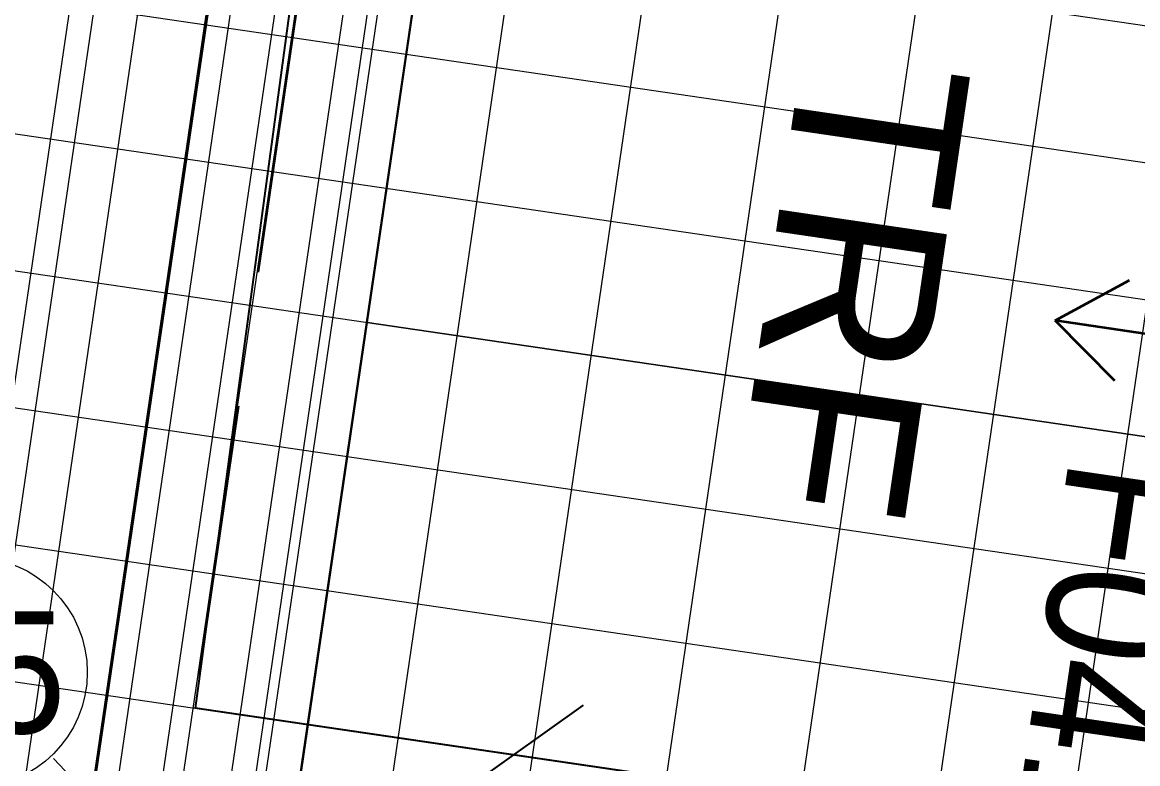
# Model space of a CAD drawing. Header units: metres. Extents: x 302924 to 304532, y 6268290 to 6269135.
# Drawn here: x 304099.33 to 304115.79, y 6268709.01 to 6268719.95 of the extents above; entities that cross this region are included whole.
import ezdxf
from ezdxf.enums import TextEntityAlignment as Align

# ---------------------------------------------------------------- set-up
doc = ezdxf.new("R2010")
doc.units = ezdxf.units.M
for name, pattern in [('CENTERX2', [4, 2.5, -0.5, 0.5, -0.5]), ('IE Trench LV', [6, 4, -2]), ('PHANTOMX2', [6.6, 3, -0.75, 0.2, -0.75, 0.2, -0.75, 0.2, -0.75])]:
    doc.linetypes.add(name, pattern=pattern)
doc.layers.get('0').update_dxf_attribs({"color": 6})
doc.layers.add('_User Miscellaneous10', color=252, linetype='Continuous', lineweight=13, plot=False, transparency=0.75)
doc.layers.add('_User Miscellaneous12', color=252, linetype='Continuous', lineweight=13, plot=False, transparency=0.5)
for name, color, linetype, lineweight in [('_User Miscellaneous3', 51, 'Continuous', 13), ('_User Miscellaneous7', 3, 'Continuous', 13), ('_User Miscellaneous9', 211, 'Continuous', 13), ('_User_HV_Exist', 1, 'Continuous', 35), ('_User_HV_Final', 1, 'Continuous', 25), ('Cadastre Developer_SP_NEW', 92, 'Continuous', 15)]:
    doc.layers.add(name, color=color, linetype=linetype, lineweight=lineweight)
for name, color, linetype in [('Mains_LV_New_T84', 2, 'Cable x'), ('Services_SP_NEW_UG', 2, 'IE Trench LV'), ('Trench_SP_NEW', 2, 'Continuous')]:
    doc.layers.add(name, color=color, linetype=linetype)
doc.styles.get("Standard").update_dxf_attribs({"font": 'arial.ttf'})
doc.styles.add('SWG_LABEL', font='arial.ttf')
doc.styles.add('SWITCH_LABEL', font='arial.ttf', dxfattribs={"height": 2})
doc.linetypes.add('Cable x', pattern='A,4.5,-0.01,["X",Standard,S=1.25,R=0,X=0,Y=-0.65],-1.2', length=5.71)

# ---------------------------------------------------------------- blocks, each defined once
blk = doc.blocks.new('*U383')
h = blk.add_hatch(color=256)
h.dxf.hatch_style = 1
h.paths.add_polyline_path([(2.244, -2.007), (1.881, -2.35), (2.75, -2.905)])
blk.add_line((2.75, -2.905), (1.203, -1.271))
at = {"flags": 128}
blk.add_lwpolyline([(2.244, -2.007), (1.881, -2.35), (2.75, -2.905), (2.244, -2.007)], dxfattribs=at)
blk.add_circle((0, 0), 1.7)
at = {"width": 0.9}
blk.add_attdef('CODE', text='', height=1.8, dxfattribs=at).set_placement((0, 0), align=Align.MIDDLE_CENTER)
at = {"flags": 1}
blk.add_attdef('Z', (0, 0), '', height=0.2, dxfattribs=at)
blk = doc.blocks.new('*U435')
at = {"transparency": 33554559}
for p, q in [((-18, 50), (-18, -50)), ((-16, 50), (-16, -50)), ((-14, 50), (-14, -50)), ((-12, 50), (-12, -50)), ((-10, 50), (-10, -50)), ((-8, 50), (-8, -50)), ((-6, 50), (-6, -50)), ((-4, 50), (-4, -50)), ((-2, 50), (-2, -50)), ((-50, 26), (50, 26)), ((-50, 24), (50, 24)), ((-50, 22), (50, 22)), ((-50, 20), (50, 20)), ((-50, 18), (50, 18)), ((-50, 16), (50, 16)), ((-50, 14), (50, 14))]:
    blk.add_line(p, q, dxfattribs=at)
blk = doc.blocks.new('*U469')
at = {"layer": '_User_HV_Exist', "transparency": 33554687}
for p, q in [((17.5, 0.75), (18.5, 0)), ((14, 0), (18.5, 0)), ((18.5, 0), (17.5, -0.75))]:
    blk.add_line(p, q, dxfattribs=at)
blk.add_text('TRF', height=2.5, rotation=89.9826, dxfattribs=at).set_placement((21.515, -0.055), align=Align.MIDDLE_CENTER)
blk = doc.blocks.new('SWG_SIE_TRS_ES_NEW_1')
for p, q in [((7.25, 4.75), (3.491, 6.118)), ((8, 4), (10, 4)), ((10, 4), (10, -1)), ((7.25, 0.75), (3.491, 2.118)), ((8, 0), (10, 0)), ((9, -1), (11, -1)), ((9.25, -1.5), (10.75, -1.5)), ((9.5, -2), (10.5, -2)), ((9.75, -2.5), (10.25, -2.5))]:
    blk.add_line(p, q)
at = {"linetype": 'CENTERX2'}
for p, q in [((0.75, 4), (2.5, 4)), ((0.75, 0), (2.5, 0))]:
    blk.add_line(p, q, dxfattribs=at)
for centre in [(3.25, 4), (7.25, 4), (3.25, 0), (7.25, 0)]:
    blk.add_circle(centre, 0.75)
at = {"flags": 1}
blk.add_attdef('Z', (7.141, 3.512), '', height=0.2, dxfattribs=at)
at = {"style": 'SWITCH_LABEL', "flags": 9}
blk.add_attdef('STREET_CODE', text='', height=0.2, dxfattribs=at).set_placement((7.141, 3.312), align=Align.MIDDLE_LEFT)
at = {"flags": 9}
for tag, p in [('ORIENTATION', (7.141, 3.112)), ('PARENT', (7.141, 2.912)), ('USAGE', (7.141, 2.712)), ('SUBURB', (7.141, 2.512)), ('STREETNAME', (7.141, 2.312)), ('LOCATION', (7.141, 2.112)), ('NOTES', (7.141, 1.912)), ('OWNED_BY', (7.135, 1.689)), ('OPERATED_BY', (7.128, 1.466)), ('MAINTAINED_BY', (7.127, 1.259))]:
    blk.add_attdef(tag, text='', height=0.2, dxfattribs=at).set_placement(p, align=Align.MIDDLE_LEFT)
at = {"style": 'SWG_LABEL', "width": 0.9, "flags": 8}
blk.add_attdef('ASSET_NUM', text='', height=2, dxfattribs=at).set_placement((6.5, -3.75), align=Align.MIDDLE_CENTER)

msp = doc.modelspace()

# ---------------------------------------------------------------- linework, layer by layer
at = {"layer": '_User Miscellaneous10', "transparency": 33554523, "flags": 128}
for points in [[(304113.9168, 6268793.9902), (304087.9394, 6268617.2469)], [(304111.7334, 6268792.8886), (304081.6347, 6268588.1048)], [(304112.7353, 6268792.8286), (304082.6879, 6268588.3935)], [(304114.7383, 6268792.7026), (304084.7942, 6268588.9707)], [(304115.233, 6268792.6299), (304085.2889, 6268588.898)], [(304110.1461, 6268754.5821), (304085.8474, 6268589.2593)], [(304103.6034, 6268744.4511), (304080.5815, 6268587.8162)]]:
    msp.add_lwpolyline(points, dxfattribs=at)
at = {"layer": '_User Miscellaneous10', "color": 4, "transparency": 33554523, "flags": 128}
msp.add_lwpolyline([(304114.0457, 6268792.8044), (304084.057, 6268588.7687)], dxfattribs=at)
at = {"layer": '_User Miscellaneous7', "transparency": 33554687}
msp.add_lwpolyline([(304096.071, 6268658.6361), (304097.8864, 6268671.0036), (304099.3387, 6268680.8975), (304101.1542, 6268693.265), (304102.9696, 6268705.6325), (304104.422, 6268715.5264), (304105.8743, 6268725.4204), (304107.6897, 6268737.7879), (304109.5696, 6268750.5946), (304144.201, 6268745.5279), (304178.8335, 6268740.4609)], dxfattribs=at)
at = {"layer": '_User Miscellaneous9', "transparency": 33554687}
msp.add_lwpolyline([(304096.071, 6268658.6361), (304097.8864, 6268671.0036), (304099.3387, 6268680.8975), (304101.1542, 6268693.265), (304102.9696, 6268705.6325), (304104.422, 6268715.5264), (304105.8743, 6268725.4204), (304107.6897, 6268737.7879), (304109.5696, 6268750.5946), (304144.201, 6268745.5279), (304178.8335, 6268740.4609)], dxfattribs=at)
at = {"layer": '_User_HV_Final', "linetype": 'Cable x', "transparency": 33554687, "flags": 128}
msp.add_lwpolyline([(304097.4352, 6268688.586), (304103.4369, 6268729.3593), (304124.7261, 6268726.1896)], dxfattribs=at)
at = {"layer": 'Cadastre Developer_SP_NEW', "transparency": 33554687}
msp.add_lwpolyline([(304096.071, 6268658.6361), (304097.8864, 6268671.0036), (304099.3387, 6268680.8975), (304101.1542, 6268693.265), (304102.9696, 6268705.6325), (304104.422, 6268715.5264), (304105.8743, 6268725.4204), (304107.6897, 6268737.7879), (304109.5696, 6268750.5946), (304144.201, 6268745.5279), (304178.8335, 6268740.4609)], dxfattribs=at)
msp.add_lwpolyline([(304096.071, 6268658.6361), (304097.8864, 6268671.0036), (304099.3387, 6268680.8975), (304101.1542, 6268693.265), (304102.9696, 6268705.6325), (304104.422, 6268715.5264), (304105.8743, 6268725.4204), (304107.6897, 6268737.7879), (304109.5696, 6268750.5946), (304144.201, 6268745.5279), (304178.8335, 6268740.4609)], dxfattribs=at)
for points in [[(304140.5032, 6268720.3371), (304105.8743, 6268725.4204), (304104.422, 6268715.5264), (304139.0508, 6268710.4431)], [(304139.0508, 6268710.4431), (304104.422, 6268715.5264), (304102.9696, 6268705.6325), (304137.5985, 6268700.5491)]]:
    msp.add_lwpolyline(points, close=True, dxfattribs=at)
at = {"layer": 'Mains_LV_New_T84', "color": 7, "linetype": 'Cable x', "flags": 128}
msp.add_lwpolyline([(304125.1888, 6268696.2932), (304129.1464, 6268695.7122), (304130.6007, 6268705.6192), (304101.8876, 6268709.8342), (304105.7109, 6268738.0783)], dxfattribs=at)
at = {"layer": 'Services_SP_NEW_UG', "ltscale": 0.5, "transparency": 33554687, "flags": 128}
msp.add_lwpolyline([(304100.5277, 6268695.8825), (304101.9936, 6268705.8675), (304107.6921, 6268709.9329)], dxfattribs=at)
at = {"layer": 'Trench_SP_NEW', "linetype": 'IE Trench LV', "flags": 128}
msp.add_lwpolyline([(304106.0078, 6268738.0348), (304101.2912, 6268705.8788), (304099.6609, 6268694.7729)], dxfattribs=at)

# ---------------------------------------------------------------- block references
at = {"layer": '_User Miscellaneous12', "color": 2, "linetype": 'PHANTOMX2', "rotation": 351.6489226619444}
msp.add_blockref('*U435', (304114.7158, 6268693.801), dxfattribs=at)
at = {"layer": '_User Miscellaneous3', "color": 40}
msp.add_blockref('*U383', (304098.5934, 6268710.3641), dxfattribs=at).add_auto_attribs({'CODE': 'B5'})
at = {"layer": '_User_HV_Exist', "linetype": 'CENTERX2', "rotation": 171.6489226616333}
msp.add_blockref('*U469', (304132.8772, 6268712.8645), dxfattribs=at)
at = {"layer": '_User_HV_Exist'}
ref = msp.add_blockref('SWG_SIE_TRS_ES_NEW_1', (304119.7677, 6268714.7889), dxfattribs=dict(at, rotation=261.6489226616333))
ref.add_attrib('ASSET_NUM', 'F0416', dxfattribs={"layer": '0', "height": 2, "rotation": 261.64892, "style": 'SWG_LABEL', "width": 0.9}).set_placement((304115.2587, 6268709.8918), align=Align.MIDDLE_CENTER)

doc.saveas('drawing.dxf')
